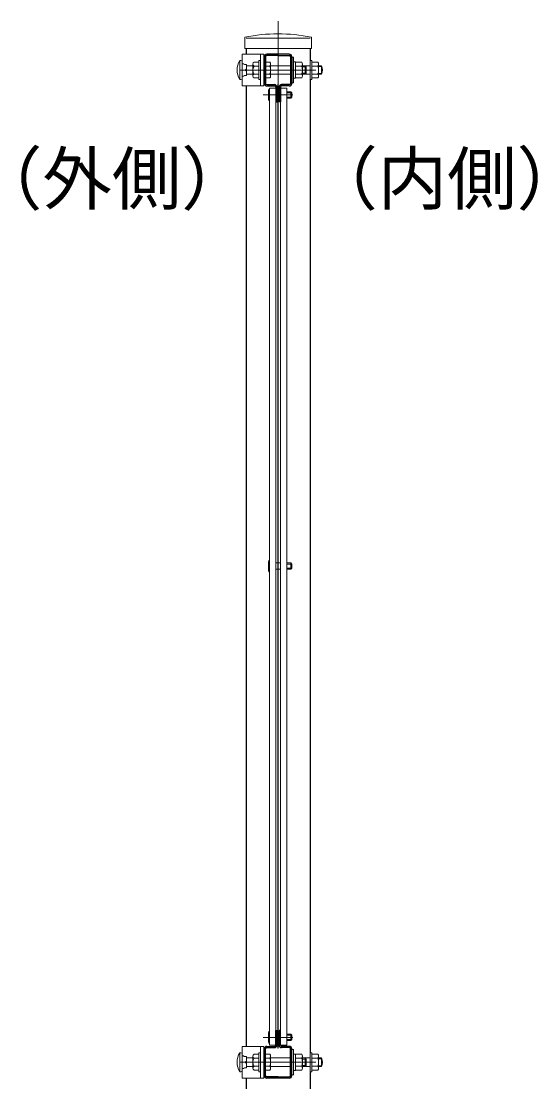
# Model space of a CAD drawing. Units: millimetres, scale not verified. Extents: x -4200 to 4200, y -2970 to 2970.
# Drawn here: x 209 to 697, y 1186 to 2188 of the extents above; entities that cross this region are included whole.
import ezdxf
from ezdxf.enums import TextEntityAlignment as Align

# ---------------------------------------------------------------- set-up
doc = ezdxf.new("R2010")
doc.units = ezdxf.units.MM
doc.header["$LTSCALE"] = 10
doc.linetypes.add('USER1', pattern=[50.8, 31.75, -6.35, 6.35, -6.35])
for name, color, linetype, lineweight in [('0-0_D-BMK', 2, 'USER1', 13), ('0-2_D-STR-TXT', 7, 'Continuous', 13), ('0-3_D-STR1', 1, 'Continuous', 25), ('0-4_D-STR3', 3, 'Continuous', 13), ('0-5_D-STR2', 7, 'Continuous', 13)]:
    doc.layers.add(name, color=color, linetype=linetype, lineweight=lineweight)
doc.styles.add('ＭＳ ゴシック', font='')
doc.styles.get('ＭＳ ゴシック').set_extended_font_data('MS Gothic')

msp = doc.modelspace()

# ---------------------------------------------------------------- linework, layer by layer
at = {"layer": '0-0_D-BMK'}
for p, q in [((451.77, 2188.4), (451.77, -17.91)), ((416.02, 2142.27), (487.52, 2142.27)), ((437.66, 2118.77), (465.87, 2118.77)), ((437.66, 1228.27), (465.87, 1228.27)), ((416.02, 1204.77), (487.52, 1204.77))]:
    msp.add_line(p, q, dxfattribs=at)
at = {"layer": '0-3_D-STR1'}
for p, q in [((421.52, 2162.47), (421.52, 2157.27)), ((438.77, 2154.87), (438.77, 2129.67)), ((439.97, 2154.87), (439.97, 2129.67)), ((451.77, 2156.07), (441.17, 2156.07)), ((451.77, 2156.07), (462.37, 2156.07)), ((463.57, 2154.87), (463.57, 2129.67)), ((464.77, 2154.87), (464.77, 2129.67)), ((482.02, 2162.47), (482.02, 2151.27)), ((421.52, 2127.27), (421.52, 1219.77)), ((441.17, 2128.47), (448.37, 2128.47)), ((441.17, 2127.27), (448.37, 2127.27)), ((449.57, 2126.07), (449.57, 2112.27)), ((450.77, 2126.07), (450.77, 2112.27)), ((452.77, 2126.07), (452.77, 2112.27)), ((453.97, 2126.07), (453.97, 2112.27)), ((462.37, 2128.47), (455.17, 2128.47)), ((462.37, 2127.27), (455.17, 2127.27)), ((482.02, 2133.27), (482.02, 1213.77)), ((449.57, 2122.27), (450.77, 2122.27)), ((449.57, 2115.27), (450.77, 2115.27)), ((452.77, 2122.27), (453.97, 2122.27)), ((452.77, 2115.27), (453.97, 2115.27)), ((449.57, 2112.27), (450.77, 2112.27)), ((453.97, 2112.27), (452.77, 2112.27)), ((449.57, 1234.77), (450.77, 1234.77)), ((449.57, 1220.97), (449.57, 1234.77)), ((450.77, 1220.97), (450.77, 1234.77)), ((452.77, 1220.97), (452.77, 1234.77)), ((453.97, 1234.77), (452.77, 1234.77)), ((453.97, 1220.97), (453.97, 1234.77)), ((449.57, 1231.77), (450.77, 1231.77)), ((449.57, 1224.77), (450.77, 1224.77)), ((452.77, 1231.77), (453.97, 1231.77)), ((452.77, 1224.77), (453.97, 1224.77)), ((438.77, 1192.17), (438.77, 1217.37)), ((439.97, 1192.17), (439.97, 1217.37)), ((441.17, 1219.77), (448.37, 1219.77)), ((441.17, 1218.57), (448.37, 1218.57)), ((462.37, 1219.77), (455.17, 1219.77)), ((462.37, 1218.57), (455.17, 1218.57)), ((463.57, 1192.17), (463.57, 1217.37)), ((464.77, 1192.17), (464.77, 1217.37)), ((482.02, 1195.77), (482.02, 785.77)), ((421.52, 1189.77), (421.52, 785.77)), ((451.77, 1190.97), (441.17, 1190.97)), ((451.77, 1190.97), (462.37, 1190.97))]:
    msp.add_line(p, q, dxfattribs=at)
for points in [[(462.37, 2157.27), (451.77, 2157.27), (441.17, 2157.27)], [(462.37, 1189.77), (451.77, 1189.77), (441.17, 1189.77)]]:
    msp.add_lwpolyline(points, dxfattribs=at)
for centre, radius, start, end in [((441.17, 2154.87), 2.4, 90, 180), ((441.17, 2154.87), 1.2, 90, 180), ((462.37, 2154.87), 2.4, 0, 90), ((462.37, 2154.87), 1.2, 0, 90), ((441.17, 2129.67), 2.4, 180, 270), ((441.17, 2129.67), 1.2, 180, 270), ((448.37, 2126.07), 2.4, 0, 90), ((448.37, 2126.07), 1.2, 0, 90), ((455.17, 2126.07), 2.4, 90, 180), ((455.17, 2126.07), 1.2, 90, 180), ((462.37, 2129.67), 2.4, 270, 0), ((462.37, 2129.67), 1.2, 270, 0), ((441.17, 1217.37), 2.4, 90, 180), ((441.17, 1217.37), 1.2, 90, 180), ((448.37, 1220.97), 2.4, 270, 0), ((448.37, 1220.97), 1.2, 270, 0), ((455.17, 1220.97), 2.4, 180, 270), ((455.17, 1220.97), 1.2, 180, 270), ((462.37, 1217.37), 2.4, 0, 90), ((462.37, 1217.37), 1.2, 0, 90), ((441.17, 1192.17), 2.4, 180, 270), ((441.17, 1192.17), 1.2, 180, 270), ((462.37, 1192.17), 1.2, 270, 0), ((462.37, 1192.17), 2.4, 270, 0)]:
    msp.add_arc(centre, radius, start, end, dxfattribs=at)
at = {"layer": '0-4_D-STR3'}
for p, q in [((420.32, 2162.47), (420.32, 2173.35)), ((421.52, 2172.27), (482.02, 2172.27)), ((483.22, 2162.47), (483.22, 2173.35)), ((420.32, 2162.47), (483.22, 2162.47)), ((435.07, 2157.27), (435.07, 2127.27)), ((415.62, 2151.27), (415.62, 2133.27)), ((415.62, 2151.27), (416.72, 2151.27)), ((417.82, 2148.21), (419.32, 2148.21)), ((421.82, 2147.59), (419.94, 2147.59)), ((421.82, 2147.59), (421.82, 2136.95)), ((421.82, 2146.27), (427.97, 2146.27)), ((427.97, 2147.9), (427.97, 2136.64)), ((429.05, 2149.77), (433.47, 2149.77)), ((429.05, 2146.03), (433.47, 2146.03)), ((433.47, 2151.27), (433.47, 2133.27)), ((435.07, 2151.27), (433.47, 2151.27)), ((438.27, 2149.77), (438.77, 2149.77)), ((438.27, 2146.02), (438.77, 2146.02)), ((439.97, 2149.77), (444.07, 2149.77)), ((439.97, 2146.02), (444.07, 2146.02)), ((444.77, 2148.04), (444.77, 2136.5)), ((444.77, 2146.27), (463.57, 2146.27)), ((464.77, 2154.27), (466.37, 2154.27)), ((464.77, 2154.27), (466.37, 2154.27)), ((466.37, 2130.27), (466.37, 2154.27)), ((466.37, 2149.97), (468.37, 2149.97)), ((468.37, 2134.57), (468.37, 2149.97)), ((468.37, 2149.77), (474.17, 2149.77)), ((468.37, 2146.02), (474.17, 2146.02)), ((474.87, 2148.04), (474.87, 2136.5)), ((474.87, 2146.27), (482.02, 2146.27)), ((474.87, 2145.27), (478.47, 2145.27)), ((477.47, 2146.27), (478.47, 2145.27)), ((478.47, 2145.27), (478.47, 2139.27)), ((482.02, 2151.27), (482.02, 2133.27)), ((483.62, 2149.77), (483.62, 2134.77)), ((483.62, 2149.77), (489.42, 2149.77)), ((483.62, 2146.02), (489.42, 2146.02)), ((490.12, 2148.04), (490.12, 2136.5)), ((490.12, 2146.27), (492.82, 2146.27)), ((490.12, 2145.59), (493.14, 2145.59)), ((492.82, 2146.27), (492.82, 2138.27)), ((420.57, 2142.27), (417.82, 2142.27)), ((417.82, 2136.33), (419.32, 2136.33)), ((421.82, 2136.95), (419.94, 2136.95)), ((421.82, 2138.27), (427.97, 2138.27)), ((429.05, 2138.51), (433.47, 2138.51)), ((429.05, 2134.77), (433.47, 2134.77)), ((438.27, 2138.52), (438.77, 2138.52)), ((438.27, 2134.77), (438.77, 2134.77)), ((439.97, 2138.52), (444.07, 2138.52)), ((439.97, 2134.77), (444.07, 2134.77)), ((444.77, 2138.27), (463.57, 2138.27)), ((466.37, 2134.57), (468.37, 2134.57)), ((468.37, 2138.52), (474.17, 2138.52)), ((468.37, 2134.77), (474.17, 2134.77)), ((474.87, 2139.27), (478.47, 2139.27)), ((474.87, 2138.27), (482.02, 2138.27)), ((483.62, 2138.52), (489.42, 2138.52)), ((483.62, 2134.77), (489.42, 2134.77)), ((490.12, 2138.94), (493.14, 2138.94)), ((490.12, 2138.27), (492.82, 2138.27)), ((415.62, 2133.27), (416.72, 2133.27)), ((435.07, 2133.27), (433.47, 2133.27)), ((464.77, 2130.27), (466.37, 2130.27)), ((483.62, 2133.27), (482.02, 2133.27)), ((442.77, 2123.1), (442.77, 2114.44)), ((450.77, 2121.77), (451.57, 2121.77)), ((450.77, 2115.77), (451.57, 2115.77)), ((451.97, 2121.77), (452.77, 2121.77)), ((451.97, 2115.77), (452.77, 2115.77)), ((459.97, 2121.77), (463.77, 2121.77)), ((459.97, 2116.77), (464.77, 2116.77)), ((459.97, 2115.77), (463.77, 2115.77)), ((463.77, 2121.77), (463.77, 2115.77)), ((464.77, 2120.77), (463.77, 2121.77)), ((464.77, 2116.77), (463.77, 2115.77)), ((453.97, 2112.27), (453.97, 2110.52)), ((442.77, 1677.85), (442.77, 1669.19)), ((449.57, 1676.52), (451.57, 1676.52)), ((453.97, 1676.52), (451.97, 1676.52)), ((459.97, 1676.52), (463.77, 1676.52)), ((463.77, 1676.52), (463.77, 1670.52)), ((464.77, 1675.52), (463.77, 1676.52)), ((449.57, 1670.52), (451.57, 1670.52)), ((453.97, 1670.52), (451.97, 1670.52)), ((459.97, 1671.52), (464.77, 1671.52)), ((459.97, 1670.52), (463.77, 1670.52)), ((464.77, 1671.52), (463.77, 1670.52)), ((453.97, 1234.77), (453.97, 1236.52)), ((442.77, 1223.94), (442.77, 1232.6)), ((450.77, 1231.27), (451.57, 1231.27)), ((450.77, 1225.27), (451.57, 1225.27)), ((451.97, 1231.27), (452.77, 1231.27)), ((451.97, 1225.27), (452.77, 1225.27)), ((459.97, 1231.27), (463.77, 1231.27)), ((459.97, 1230.27), (464.77, 1230.27)), ((459.97, 1225.27), (463.77, 1225.27)), ((463.77, 1225.27), (463.77, 1231.27)), ((464.77, 1230.27), (463.77, 1231.27)), ((464.77, 1226.27), (463.77, 1225.27)), ((415.62, 1195.77), (415.62, 1213.77)), ((415.62, 1213.77), (416.72, 1213.77)), ((433.47, 1195.77), (433.47, 1213.77)), ((435.07, 1213.77), (433.47, 1213.77)), ((435.07, 1189.77), (435.07, 1219.77)), ((464.77, 1216.77), (466.37, 1216.77)), ((466.37, 1216.77), (466.37, 1192.77)), ((483.62, 1213.77), (482.02, 1213.77)), ((482.02, 1195.77), (482.02, 1213.77)), ((417.82, 1210.71), (419.32, 1210.71)), ((420.57, 1204.77), (417.82, 1204.77)), ((421.82, 1210.09), (419.94, 1210.09)), ((421.82, 1199.45), (421.82, 1210.09)), ((421.82, 1208.77), (427.97, 1208.77)), ((427.97, 1199.14), (427.97, 1210.4)), ((429.05, 1212.27), (433.47, 1212.27)), ((429.05, 1208.53), (433.47, 1208.53)), ((438.27, 1212.27), (438.77, 1212.27)), ((438.27, 1208.52), (438.77, 1208.52)), ((439.97, 1212.27), (444.07, 1212.27)), ((439.97, 1208.52), (444.07, 1208.52)), ((444.77, 1198.99), (444.77, 1210.53)), ((444.77, 1208.77), (463.57, 1208.77)), ((466.37, 1212.47), (468.37, 1212.47)), ((468.37, 1212.47), (468.37, 1197.07)), ((468.37, 1212.27), (474.17, 1212.27)), ((468.37, 1208.52), (474.17, 1208.52)), ((474.87, 1198.99), (474.87, 1210.53)), ((474.87, 1208.77), (482.02, 1208.77)), ((474.87, 1207.77), (478.47, 1207.77)), ((478.47, 1201.77), (478.47, 1207.77)), ((483.62, 1197.27), (483.62, 1212.27)), ((483.62, 1212.27), (489.42, 1212.27)), ((483.62, 1208.52), (489.42, 1208.52)), ((490.12, 1198.99), (490.12, 1210.53)), ((490.12, 1208.77), (492.82, 1208.77)), ((490.12, 1208.09), (493.14, 1208.09)), ((492.82, 1200.77), (492.82, 1208.77)), ((415.62, 1195.77), (416.72, 1195.77)), ((417.82, 1198.83), (419.32, 1198.83)), ((421.82, 1199.45), (419.94, 1199.45)), ((421.82, 1200.77), (427.97, 1200.77)), ((429.05, 1201.01), (433.47, 1201.01)), ((429.05, 1197.27), (433.47, 1197.27)), ((435.07, 1195.77), (433.47, 1195.77)), ((438.27, 1201.02), (438.77, 1201.02)), ((438.27, 1197.27), (438.77, 1197.27)), ((439.97, 1201.02), (444.07, 1201.02)), ((439.97, 1197.27), (444.07, 1197.27)), ((444.77, 1200.77), (463.57, 1200.77)), ((464.77, 1192.77), (466.37, 1192.77)), ((464.77, 1192.77), (466.37, 1192.77)), ((466.37, 1197.07), (468.37, 1197.07)), ((468.37, 1201.02), (474.17, 1201.02)), ((468.37, 1197.27), (474.17, 1197.27)), ((474.87, 1201.77), (478.47, 1201.77)), ((474.87, 1200.77), (482.02, 1200.77)), ((477.47, 1200.77), (478.47, 1201.77)), ((483.62, 1201.02), (489.42, 1201.02)), ((483.62, 1197.27), (489.42, 1197.27)), ((490.12, 1201.44), (493.14, 1201.44)), ((490.12, 1200.77), (492.82, 1200.77))]:
    msp.add_line(p, q, dxfattribs=at)
for points in [[(438.27, 2157.27), (417.82, 2157.27), (417.82, 2127.27), (438.27, 2127.27)], [(443.57, 1221.02), (443.57, 2125.02), (449.57, 2125.02), (449.57, 1221.02)], [(459.97, 1221.02), (459.97, 2125.02), (453.97, 2125.02), (453.97, 1221.02)], [(438.27, 1189.77), (417.82, 1189.77), (417.82, 1219.77), (438.27, 1219.77)]]:
    msp.add_lwpolyline(points, close=True, dxfattribs=at)
for points in [[(477.47, 2146.27), (477.47, 2138.27), (478.47, 2139.27)], [(483.62, 2133.27), (483.62, 2151.27), (482.02, 2151.27)], [(421.82, 2143.33), (420.57, 2142.27), (421.82, 2141.21)], [(459.97, 2120.77), (464.77, 2120.77), (464.77, 2116.77)], [(459.97, 1675.52), (464.77, 1675.52), (464.77, 1671.52)], [(459.97, 1226.27), (464.77, 1226.27), (464.77, 1230.27)], [(483.62, 1213.77), (483.62, 1195.77), (482.02, 1195.77)], [(421.82, 1203.71), (420.57, 1204.77), (421.82, 1205.83)], [(477.47, 1200.77), (477.47, 1208.77), (478.47, 1207.77)]]:
    msp.add_lwpolyline(points, dxfattribs=at)
for centre, radius, start, end in [((451.77, 2016.47), 160, 78.66399, 101.33601), ((429.9, 2142.27), 16.88, 147.77316, 212.22684), ((416.72, 2150.17), 1.1, 0, 90), ((419.94, 2148.21), 0.622, 180, 270), ((430.13, 2147.9), 2.16, 120, 240), ((435.05, 2142.27), 7.08, 147.93138, 212.06862), ((441.92, 2147.89), 2.85, 318.83491, 41.16509), ((434.37, 2142.27), 10.39, 338.85295, 21.14705), ((472.02, 2147.89), 2.85, 318.83491, 41.16509), ((464.47, 2142.27), 10.39, 338.85295, 21.14705), ((487.27, 2147.89), 2.85, 318.83491, 41.16509), ((479.72, 2142.27), 10.39, 338.85295, 21.14705), ((485.32, 2142.27), 8.5, 331.92751, 28.07249), ((419.94, 2136.33), 0.622, 90, 180), ((430.13, 2136.64), 2.16, 120, 240), ((441.92, 2136.64), 2.85, 318.86505, 41.13495), ((472.02, 2136.64), 2.85, 318.86505, 41.13495), ((487.27, 2136.64), 2.85, 318.86505, 41.13495), ((416.72, 2134.37), 1.1, 270, 0), ((444.41, 2123.1), 1.64, 120.65597, 239.34403), ((448.35, 2118.77), 5.58, 148.86338, 211.13662), ((444.41, 2114.44), 1.64, 120.65597, 239.34403), ((444.41, 1677.85), 1.64, 120.65597, 239.34403), ((448.35, 1673.52), 5.58, 148.86338, 211.13662), ((444.41, 1669.19), 1.64, 120.65597, 239.34403), ((444.41, 1232.6), 1.64, 120.65597, 239.34403), ((448.35, 1228.27), 5.58, 148.86338, 211.13662), ((444.41, 1223.94), 1.64, 120.65597, 239.34403), ((429.9, 1204.77), 16.88, 147.77316, 212.22684), ((416.72, 1212.67), 1.1, 0, 90), ((419.94, 1210.71), 0.622, 180, 270), ((430.13, 1210.4), 2.16, 120, 240), ((435.05, 1204.77), 7.08, 147.93138, 212.06862), ((434.37, 1204.77), 10.39, 338.85295, 21.14705), ((441.92, 1210.39), 2.85, 318.86505, 41.13495), ((464.47, 1204.77), 10.39, 338.85295, 21.14705), ((472.02, 1210.39), 2.85, 318.86505, 41.13495), ((479.72, 1204.77), 10.39, 338.85295, 21.14705), ((487.27, 1210.39), 2.85, 318.86505, 41.13495), ((485.32, 1204.77), 8.5, 331.92751, 28.07249), ((416.72, 1196.87), 1.1, 270, 0), ((419.94, 1198.83), 0.622, 90, 180), ((430.13, 1199.14), 2.16, 120, 240), ((441.92, 1199.14), 2.85, 318.83491, 41.16509), ((472.02, 1199.14), 2.85, 318.83491, 41.16509), ((487.27, 1199.14), 2.85, 318.83491, 41.16509)]:
    msp.add_arc(centre, radius, start, end, dxfattribs=at)
at = {"layer": '0-5_D-STR2'}
for p, q in [((451.57, 2129.02), (451.57, 1218.02)), ((451.97, 2129.02), (451.57, 2129.02)), ((451.97, 2129.02), (451.97, 1218.02)), ((451.97, 1218.02), (451.57, 1218.02))]:
    msp.add_line(p, q, dxfattribs=at)

# ---------------------------------------------------------------- texts
at = {"layer": '0-2_D-STR-TXT', "style": 'ＭＳ ゴシック'}
for s, p in [('（外側）', (163.51, 2001.14)), ('（内側）', (480.36, 2001.14))]:
    msp.add_text(s, height=48.09, dxfattribs=at).set_placement(p, align=Align.BOTTOM_LEFT)

doc.saveas('drawing.dxf')
